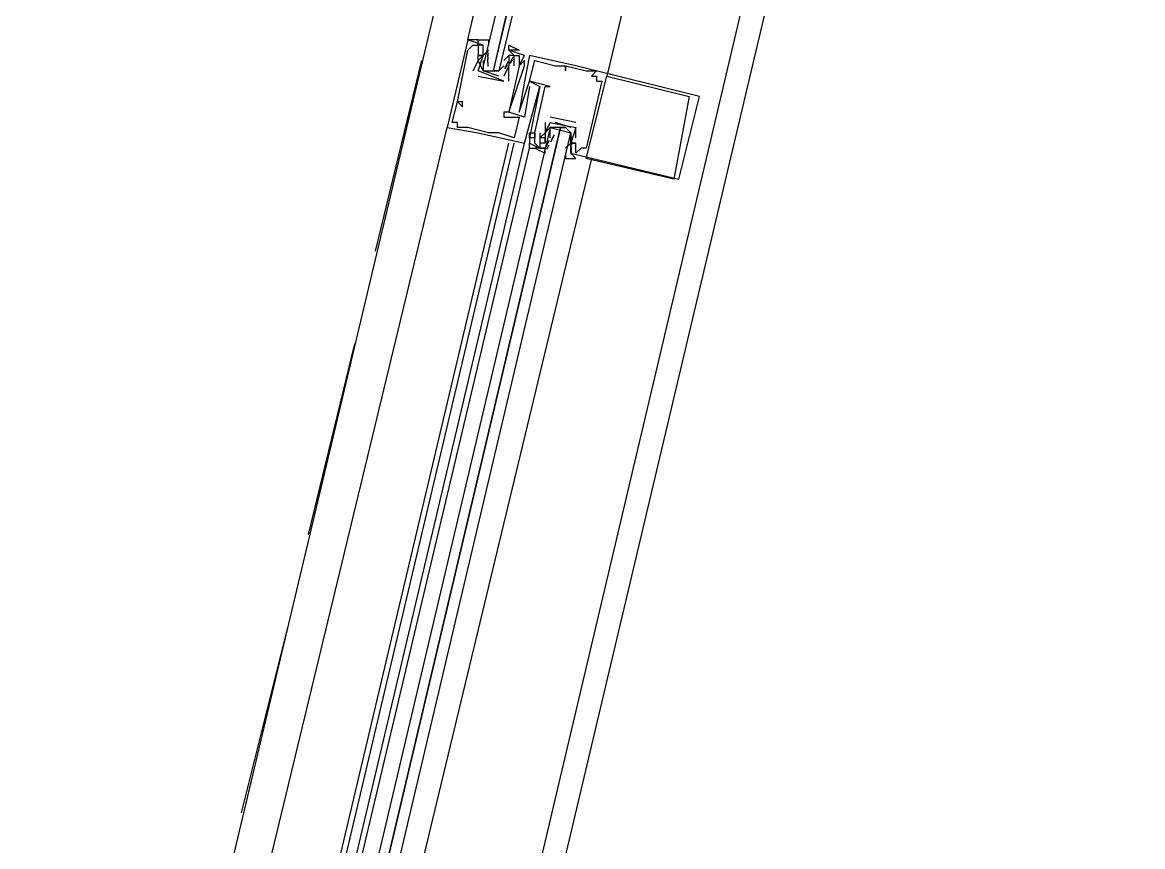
# Model space of a CAD drawing. Header units: feet. Extents: x -84 to 198, y -22 to 181.
# Drawn here: x 121.407 to 124.307, y 138.824 to 140.957 of the extents above; entities that cross this region are included whole.
import ezdxf

# ---------------------------------------------------------------- set-up
doc = ezdxf.new("R2010")
doc.units = ezdxf.units.FT
doc.layers.add('A-LINEA', color=7, linetype='CONTINUOUS')

msp = doc.modelspace()

# ---------------------------------------------------------------- linework, layer by layer
at = {"layer": 'A-LINEA'}
for p, q in [((123.2267, 144.1511), (121.64, 137.4844)), ((123.9733, 143.9778), (122.4, 137.3111)), ((122.6, 140.8978), (122.56, 140.9111)), ((122.56, 140.9111), (122.56, 140.9111)), ((122.5733, 140.8978), (122.5733, 140.8978)), ((122.5867, 140.8978), (122.5867, 140.8978)), ((122.6, 140.8978), (122.6, 140.8978)), ((122.6126, 140.8693), (122.6123, 140.8876)), ((122.44, 140.8578), (122.32, 140.3644)), ((122.56, 140.8844), (122.56, 140.8844)), ((122.5867, 140.8578), (122.5733, 140.8311)), ((122.5867, 140.8711), (122.5867, 140.8711)), ((122.5867, 140.8711), (122.5867, 140.8711)), ((122.5867, 140.8578), (122.5867, 140.8578)), ((122.5867, 140.8578), (122.5867, 140.8578)), ((122.6, 140.8844), (122.6, 140.8844)), ((122.6133, 140.8844), (122.6, 140.8711)), ((122.6, 140.8711), (122.6, 140.8711)), ((122.6, 140.8711), (122.6, 140.8711)), ((122.6, 140.8578), (122.6, 140.8578)), ((122.6125, 140.8422), (122.6119, 140.8625)), ((122.6132, 140.8613), (122.6122, 140.8732)), ((122.6132, 140.848), (122.6122, 140.8598)), ((122.6133, 140.8711), (122.6133, 140.8711)), ((122.6533, 140.8578), (122.6667, 140.8711)), ((122.6533, 140.8578), (122.6533, 140.8578)), ((122.6667, 140.8844), (122.6667, 140.8844)), ((122.6667, 140.8711), (122.6667, 140.8711)), ((122.6667, 140.8578), (122.6667, 140.8578)), ((122.677, 140.867), (122.6685, 140.8508)), ((122.6752, 140.86), (122.6689, 140.8499)), ((122.68, 140.8711), (122.68, 140.8711)), ((122.6933, 140.8711), (122.6933, 140.8711)), ((122.7067, 140.8711), (122.7067, 140.8711)), ((122.7067, 140.8578), (122.7067, 140.8578)), ((122.72, 140.8711), (122.72, 140.8711)), ((122.7333, 140.8578), (122.7333, 140.8578)), ((122.5733, 140.8311), (122.5733, 140.8311)), ((122.5867, 140.8311), (122.5867, 140.8311)), ((122.5867, 140.8311), (122.5867, 140.8311)), ((122.6133, 140.8311), (122.6267, 140.8311)), ((122.64, 140.8311), (122.64, 140.8311)), ((122.6533, 140.8444), (122.6533, 140.8444)), ((122.6647, 140.855), (122.655, 140.837)), ((122.6618, 140.8467), (122.6556, 140.8365)), ((122.6667, 140.8444), (122.6667, 140.8444)), ((122.6667, 140.8444), (122.6667, 140.8444)), ((122.68, 140.8444), (122.68, 140.8444)), ((122.6933, 140.8444), (122.6933, 140.8444)), ((122.6933, 140.8444), (122.6933, 140.8444)), ((122.7067, 140.8444), (122.7067, 140.8444)), ((122.7867, 140.8444), (122.7867, 140.8444)), ((122.8133, 140.8444), (122.8133, 140.8444)), ((122.8133, 140.8444), (122.8133, 140.8444)), ((122.8133, 140.8311), (122.8133, 140.8311)), ((122.84, 140.8444), (122.84, 140.8444)), ((122.8667, 140.8311), (122.8667, 140.8311)), ((122.8933, 140.8311), (122.8933, 140.8311)), ((122.5867, 140.8178), (122.6533, 140.8044)), ((122.5867, 140.8178), (122.5867, 140.8178)), ((122.6533, 140.8178), (122.6533, 140.8178)), ((122.6533, 140.8178), (122.6533, 140.8178)), ((122.6533, 140.8044), (122.6533, 140.8044)), ((122.6533, 140.8044), (122.6533, 140.8044)), ((122.6667, 140.8044), (122.6667, 140.8044)), ((122.7067, 140.8044), (122.7067, 140.8044)), ((122.72, 140.8044), (122.72, 140.8044)), ((122.72, 140.8044), (122.72, 140.8044)), ((122.88, 140.8178), (122.88, 140.8178)), ((122.8933, 140.8178), (122.8933, 140.8178)), ((122.8933, 140.8044), (122.8933, 140.8044)), ((122.9067, 140.8044), (122.9067, 140.8044)), ((122.92, 140.8178), (122.92, 140.8178)), ((122.72, 140.7911), (122.72, 140.7911)), ((122.7333, 140.7911), (122.7333, 140.7911)), ((122.7467, 140.7911), (122.7467, 140.7911)), ((122.7467, 140.7911), (122.7467, 140.7911)), ((122.76, 140.7911), (122.76, 140.7911)), ((122.7733, 140.7911), (122.7733, 140.7911)), ((122.5333, 140.7511), (122.5333, 140.7511)), ((122.5333, 140.7511), (122.5333, 140.7511)), ((122.5467, 140.7511), (122.5467, 140.7511)), ((123.1333, 140.7644), (123.1333, 140.7644)), ((123.16, 140.7644), (123.16, 140.7644)), ((122.5467, 140.7378), (122.5467, 140.7378)), ((122.6533, 140.7244), (122.6533, 140.7244)), ((122.6667, 140.7244), (122.6667, 140.7244)), ((122.6667, 140.7244), (122.6667, 140.7244)), ((122.6933, 140.7244), (122.6933, 140.7244)), ((121.8267, 137.8711), (122.5067, 140.6844)), ((122.5067, 140.6844), (122.5067, 140.6844)), ((122.52, 140.6978), (122.52, 140.6978)), ((122.5333, 140.6978), (122.5333, 140.6978)), ((122.5333, 140.6844), (122.5333, 140.6844)), ((122.56, 140.6844), (122.56, 140.6844)), ((122.6533, 140.7111), (122.6533, 140.7111)), ((122.6933, 140.7111), (122.6933, 140.7111)), ((122.7067, 140.7111), (122.7067, 140.7111)), ((122.76, 140.6978), (122.76, 140.6978)), ((122.84, 140.6978), (122.7733, 140.7111)), ((122.7733, 140.7111), (122.7733, 140.7111)), ((122.7733, 140.6978), (122.7733, 140.6978)), ((122.7733, 140.6978), (122.7733, 140.6978)), ((122.8267, 140.6844), (122.7867, 140.6978)), ((122.8, 140.6844), (122.8133, 140.6844)), ((122.84, 140.6978), (122.84, 140.6978)), ((122.84, 140.6844), (122.84, 140.6844)), ((122.84, 140.6578), (122.84, 140.6844)), ((122.84, 140.6844), (122.84, 140.6844)), ((122.84, 140.6844), (122.84, 140.6844)), ((122.5867, 140.6711), (122.5867, 140.6711)), ((122.6133, 140.6711), (122.6133, 140.6711)), ((122.64, 140.6711), (122.64, 140.6711)), ((122.68, 140.6578), (122.68, 140.6578)), ((122.72, 140.6711), (122.72, 140.6711)), ((122.72, 140.6578), (122.72, 140.6578)), ((122.72, 140.6578), (122.72, 140.6578)), ((122.7333, 140.6711), (122.7333, 140.6711)), ((122.7333, 140.6711), (122.7333, 140.6711)), ((122.7333, 140.6578), (122.7333, 140.6578)), ((122.7467, 140.6711), (122.7467, 140.6711)), ((122.7467, 140.6578), (122.7467, 140.6578)), ((122.76, 140.6711), (122.76, 140.6711)), ((122.76, 140.6711), (122.76, 140.6711)), ((122.76, 140.6578), (122.76, 140.6578)), ((122.76, 140.6444), (122.76, 140.6578)), ((122.7733, 140.6711), (122.7733, 140.6711)), ((122.7733, 140.6578), (122.7733, 140.6578)), ((122.7753, 140.6472), (122.7849, 140.6652)), ((122.7782, 140.6555), (122.7844, 140.6657)), ((122.8267, 140.6578), (122.8267, 140.6578)), ((122.8268, 140.6543), (122.8278, 140.6424)), ((122.8275, 140.6601), (122.8281, 140.6397)), ((122.84, 140.6578), (122.84, 140.6578)), ((122, 137.8311), (122.6667, 140.6444)), ((122.0133, 137.8178), (122.68, 140.6444)), ((122.04, 137.8178), (122.7067, 140.6444)), ((122.0533, 137.8178), (122.72, 140.6311)), ((122.7067, 140.6444), (122.7067, 140.6444)), ((122.72, 140.6311), (122.72, 140.6444)), ((122.72, 140.6444), (122.72, 140.6444)), ((122.72, 140.6311), (122.72, 140.6444)), ((122.72, 140.6311), (122.72, 140.6444)), ((122.7333, 140.6444), (122.7333, 140.6444)), ((122.7467, 140.6311), (122.7467, 140.6311)), ((122.7467, 140.6311), (122.7467, 140.6311)), ((122.76, 140.6444), (122.76, 140.6444)), ((122.76, 140.6311), (122.76, 140.6311)), ((122.763, 140.6352), (122.7715, 140.6514)), ((122.7648, 140.6289), (122.7711, 140.639)), ((122.8267, 140.6444), (122.8133, 140.6311)), ((122.8133, 140.6444), (122.8133, 140.6444)), ((122.8133, 140.6311), (122.8133, 140.6311)), ((122.8267, 140.6444), (122.8267, 140.6444)), ((122.8267, 140.6444), (122.8267, 140.6444)), ((122.8267, 140.6311), (122.8267, 140.6311)), ((122.8268, 140.6276), (122.8278, 140.6157)), ((122.8274, 140.6329), (122.8277, 140.6146)), ((122.84, 140.6444), (122.84, 140.6444)), ((122.84, 140.6444), (122.84, 140.6444)), ((122.8533, 140.6311), (122.8533, 140.6311)), ((122.8667, 140.6311), (122.8667, 140.6311)), ((122.88, 140.6044), (122.2, 137.7778)), ((122.8267, 140.6178), (122.8267, 140.6178)), ((122.84, 140.6178), (122.84, 140.6178)), ((122.8667, 140.6044), (122.8667, 140.6044)), ((123.0933, 140.5511), (123.0933, 140.5511)), ((123.1067, 140.5511), (123.1067, 140.5511)), ((122.2667, 140.1244), (122.1467, 139.6311)), ((122.0933, 139.3911), (121.9733, 138.9111))]:
    msp.add_line(p, q, dxfattribs=at)
for points in [[(110.4133, 148.3911), (124.3067, 145.1111), (120.72, 129.9644)], [(110.4133, 148.3911), (124.3067, 145.1111), (120.72, 129.9644)], [(123.6933, 144.0444), (123.2667, 142.2711), (122.92, 140.8178)], [(122.5867, 140.9111), (122.5867, 140.9111), (122.56, 140.9111), (122.8933, 142.3511)], [(122.96, 142.3378), (122.6, 140.8444), (122.6, 140.8311), (122.6133, 140.8311), (122.6267, 140.8311), (122.9733, 142.3378)], [(123, 142.3244), (122.64, 140.8311), (122.6267, 140.8311), (122.9867, 142.3378)], [(122.56, 140.9111), (122.5067, 140.6844), (122.5867, 140.6711), (122.7067, 140.6444), (122.7467, 140.7911)], [(122.52, 140.6978), (122.5333, 140.7511), (122.5467, 140.7378), (122.5467, 140.7511), (122.5333, 140.7511), (122.56, 140.8844), (122.5733, 140.8978), (122.5867, 140.8978), (122.5867, 140.8711), (122.5867, 140.8711)], [(122.5867, 140.9111), (122.5867, 140.9111), (122.56, 140.9111)], [(122.5867, 140.9111), (122.5867, 140.9111), (122.56, 140.9111)], [(122.64, 140.8178), (122.6, 140.8311), (122.5867, 140.8578), (122.6, 140.8711), (122.5867, 140.8711), (122.6, 140.8711), (122.6, 140.8844), (122.6, 140.8978), (122.5867, 140.8978), (122.5867, 140.9111), (122.6133, 140.9111), (122.6133, 140.8978)], [(122.6667, 140.8844), (122.6667, 140.8978), (122.6933, 140.8844), (122.68, 140.8844), (122.6667, 140.8844), (122.68, 140.8711), (122.6667, 140.8711), (122.6667, 140.8578), (122.6667, 140.8444), (122.6533, 140.8178)], [(122.68, 140.8444), (122.68, 140.8711), (122.6933, 140.8711), (122.6933, 140.8444), (122.6933, 140.8444), (122.6667, 140.7244), (122.6533, 140.7244), (122.6533, 140.7111), (122.6933, 140.7111), (122.68, 140.6578), (122.64, 140.6711), (122.6133, 140.6711), (122.56, 140.6844), (122.5333, 140.6844), (122.5333, 140.6978), (122.52, 140.6978)], [(122.6533, 140.8044), (122.5867, 140.8311), (122.6, 140.8711), (122.5867, 140.8578), (122.5867, 140.8711), (122.6, 140.8711), (122.6, 140.8844), (122.6, 140.8844)], [(122.6, 140.8578), (122.6, 140.8311), (122.64, 140.8311), (122.6533, 140.8444)], [(122.6667, 140.8578), (122.6667, 140.8444), (122.6533, 140.8178)], [(122.72, 140.7911), (122.7067, 140.7111), (122.6667, 140.7244), (122.7067, 140.8444), (122.7067, 140.8578), (122.6933, 140.8444), (122.7067, 140.8711), (122.6667, 140.8844)], [(122.8267, 140.6178), (123.1067, 140.5511), (123.16, 140.7644), (122.84, 140.8444), (122.72, 140.8711), (122.7067, 140.8044), (122.6933, 140.7244), (122.72, 140.8044), (122.7467, 140.7911), (122.72, 140.6578), (122.72, 140.6711), (122.7333, 140.6711), (122.7333, 140.6578), (122.72, 140.6578), (122.72, 140.6444), (122.7467, 140.6311), (122.76, 140.6311)], [(122.7467, 140.6711), (122.7467, 140.6311), (122.7333, 140.6444), (122.7333, 140.6711), (122.7333, 140.6711), (122.76, 140.7911), (122.7733, 140.7911), (122.72, 140.8044), (122.7333, 140.8578), (122.7867, 140.8444), (122.8133, 140.8444), (122.8133, 140.8311), (122.8133, 140.8444), (122.8667, 140.8311), (122.8933, 140.8311), (122.88, 140.8178), (122.8933, 140.8178), (122.8933, 140.8044), (122.9067, 140.8044), (122.8667, 140.6311), (122.8533, 140.6311), (122.84, 140.6178), (122.84, 140.6444), (122.84, 140.6444)], [(122.6667, 140.8044), (122.6667, 140.8444), (122.6667, 140.8444)], [(123.1333, 140.7644), (123.0933, 140.5511), (122.8667, 140.6044), (122.92, 140.8178), (123.1333, 140.7644)], [(122.1467, 137.7911), (122.8267, 140.6711), (122.8133, 140.6844), (122.8, 140.6844), (122.12, 137.8044), (122.8, 140.6844), (122.7867, 140.6844), (122.7733, 140.6844), (122.0933, 137.8044)], [(122.7733, 140.6844), (122.76, 140.6711), (122.76, 140.6578), (122.76, 140.6444), (122.7467, 140.6444), (122.7467, 140.6311), (122.76, 140.6311), (122.7467, 140.6311), (122.7333, 140.6311), (122.76, 140.6178), (122.76, 140.6311)], [(122.76, 140.6578), (122.7467, 140.6578), (122.76, 140.6711), (122.7733, 140.6978), (122.84, 140.6844), (122.8267, 140.6444)], [(122.76, 140.6978), (122.76, 140.6711), (122.76, 140.6711)], [(122.7733, 140.6578), (122.7733, 140.6711), (122.7733, 140.6844), (122.8267, 140.6711), (122.8267, 140.6578), (122.8267, 140.6444)], [(122.8133, 140.6178), (122.8133, 140.6044), (122.84, 140.6044), (122.8267, 140.6178), (122.8267, 140.6311), (122.8267, 140.6444), (122.8267, 140.6578), (122.8267, 140.6711)], [(122.72, 140.6311), (122.7333, 140.6311), (122.7333, 140.6311)], [(122.72, 140.6311), (122.7333, 140.6311), (122.7333, 140.6311)], [(122.72, 140.6311), (122.7333, 140.6311), (122.7333, 140.6311)], [(122.8267, 140.6444), (122.84, 140.6444), (122.8267, 140.6444), (122.8267, 140.6311)]]:
    msp.add_lwpolyline(points, dxfattribs=at)

doc.saveas('drawing.dxf')
